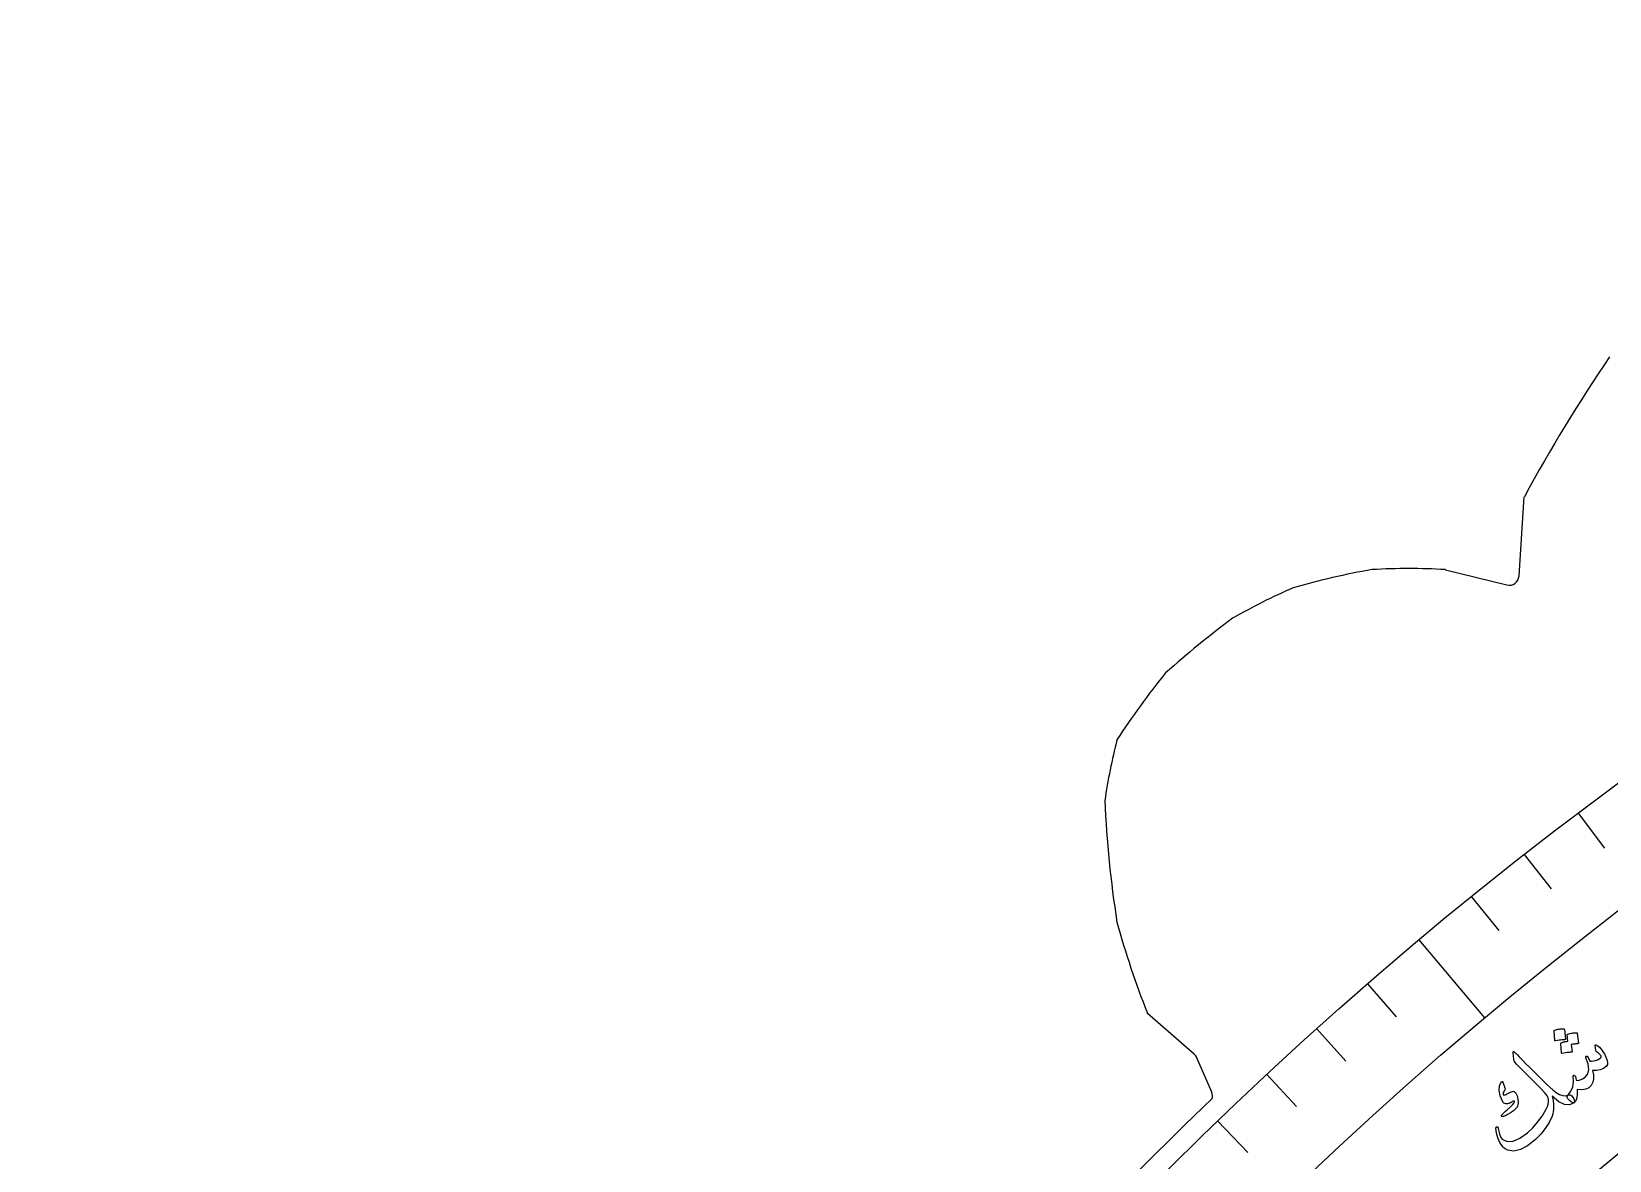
# Model space of a CAD drawing. Header units: millimetres. Extents: x -59 to 59, y -59 to 86.
# Drawn here: x -58.7 to -34.85, y 41.63 to 58.7 of the extents above; entities that cross this region are included whole.
import ezdxf

# ---------------------------------------------------------------- set-up
doc = ezdxf.new("R2010")
doc.units = ezdxf.units.MM
for name, color, linetype in [('CUT_INNER', 6, 'Continuous'), ('CUT_OUTER', 1, 'Continuous'), ('ENGRAVE', 7, 'Continuous'), ('ENGRAVE_FINE', 8, 'Continuous'), ('TEXT', 5, 'Continuous')]:
    doc.layers.add(name, color=color, linetype=linetype)

msp = doc.modelspace()

# ---------------------------------------------------------------- linework, layer by layer
at = {"layer": 'CUT_INNER'}
msp.add_arc((0.0002, -0.0002), 53.9849, 92.29856, 25.31274, dxfattribs=at)
at = {"layer": 'CUT_OUTER'}
for points in [[(-36.2188, 50.4659), (-36.1389, 51.6615), (-36.1385, 51.6651)], [(-37.3335, 50.5621), (-37.329, 50.5613), (-36.4048, 50.3304)], [(-41.1262, 43.2335), (-41.8327, 43.8521), (-41.8355, 43.8548)], [(-40.8636, 42.6578), (-41.0872, 43.1797)]]:
    msp.add_lwpolyline(points, dxfattribs=at)
for centre, radius, start, end in [((-13.5362, 39.3571), 25.7362, 145.91998, 151.42974), ((-36.7172, 40.3879), 10.3185, 99.58919, 106.39794), ((-37.8851, 40.8909), 9.6869, 86.73524, 93.26065), ((-36.3684, 50.4759), 0.15, 255.97097, 356.17941), ((-35.9774, 41.8313), 9.2106, 113.3653, 119.76132), ((-31.339, 37.5408), 15.3552, 126.85707, 131.73156), ((-32.5781, 41.6949), 11.5776, 140.8785, 147.06607), ((-33.1779, 45.6843), 9.404, 165.81183, 171.52191), ((-25.881, 47.8056), 16.6145, 182.53479, 188.9075), ((-29.1086, 48.8644), 13.6774, 195.39711, 201.48575), ((-41.225, 43.1206), 0.15, 23.19225, 48.79455), ((-0.0274, 0.0225), 58.9646, 133.821638, 145.848692), ((-40.9992, 42.5992), 0.1478, 346.73923, 23.35964)]:
    msp.add_arc(centre, radius, start, end, dxfattribs=at)
at = {"layer": 'ENGRAVE'}
msp.add_lwpolyline([(-37.7311, 44.9661), (-36.7382, 43.7829)], dxfattribs=at)
for radius in [58.6991, 57.1545, 54.2859]:
    msp.add_circle((0, 0), radius, dxfattribs=at)
at = {"layer": 'ENGRAVE_FINE'}
for points in [[(-35.326, 46.8792), (-34.9276, 46.3505)], [(-36.1388, 46.2555), (-35.7312, 45.7339)], [(-36.9405, 45.6178), (-36.5239, 45.1033)], [(-38.5101, 44.3008), (-38.0758, 43.8012)], [(-39.2774, 43.6219), (-38.8344, 43.13)], [(-40.0327, 42.9298), (-39.5812, 42.4457)], [(-40.7758, 42.2246), (-40.316, 41.7484)]]:
    msp.add_lwpolyline(points, dxfattribs=at)
at = {"layer": 'TEXT'}
for points in [[(-35.6887, 43.5853), (-35.6884, 43.5882), (-35.6869, 43.591), (-35.6843, 43.5937), (-35.6804, 43.5963), (-35.6639, 43.602), (-35.6473, 43.6069), (-35.6307, 43.611), (-35.6142, 43.6143), (-35.5975, 43.6167), (-35.5805, 43.6183), (-35.5633, 43.619), (-35.5458, 43.619), (-35.5407, 43.6179), (-35.5369, 43.616), (-35.5347, 43.6132), (-35.5338, 43.6096), (-35.5165, 43.4618), (-35.5174, 43.4582), (-35.5201, 43.4557), (-35.5248, 43.4542), (-35.5315, 43.4538), (-35.5372, 43.4534), (-35.5461, 43.4525), (-35.5581, 43.4513), (-35.5732, 43.4495), (-35.5917, 43.4472), (-35.6136, 43.4442), (-35.6389, 43.4405), (-35.6678, 43.436), (-35.6719, 43.4358), (-35.6748, 43.4367), (-35.6764, 43.4386), (-35.6766, 43.4416)], [(-35.4909, 43.5253), (-35.4906, 43.5282), (-35.4892, 43.531), (-35.4865, 43.5337), (-35.4827, 43.5363), (-35.4661, 43.5419), (-35.4496, 43.5467), (-35.4331, 43.5508), (-35.4165, 43.554), (-35.3999, 43.5563), (-35.383, 43.5579), (-35.3657, 43.5585), (-35.3483, 43.5584), (-35.3441, 43.5574), (-35.3409, 43.5553), (-35.3388, 43.5521), (-35.3376, 43.5479), (-35.3204, 43.4003), (-35.3211, 43.3976), (-35.3236, 43.3956), (-35.3279, 43.3942), (-35.3341, 43.3934), (-35.3382, 43.393), (-35.3447, 43.3922), (-35.3534, 43.3912), (-35.3645, 43.3899), (-35.3778, 43.3883), (-35.3933, 43.3861), (-35.411, 43.3836), (-35.4308, 43.3805), (-35.4173, 43.2722), (-35.4181, 43.2686), (-35.4209, 43.2661), (-35.4256, 43.2646), (-35.4323, 43.2642), (-35.438, 43.2638), (-35.4468, 43.263), (-35.4588, 43.2617), (-35.4739, 43.26), (-35.4922, 43.2577), (-35.5141, 43.2548), (-35.5394, 43.2511), (-35.5682, 43.2466), (-35.5717, 43.2469), (-35.5742, 43.2481), (-35.5755, 43.2502), (-35.5757, 43.2532), (-35.5881, 43.3968), (-35.5878, 43.3997), (-35.5864, 43.4025), (-35.5837, 43.4052), (-35.5799, 43.4078), (-35.5682, 43.4118), (-35.5564, 43.4156), (-35.5445, 43.419), (-35.5325, 43.4221), (-35.5203, 43.4248), (-35.5081, 43.4268), (-35.4958, 43.4283), (-35.4834, 43.4292)], [(-36.3065, 43.2553), (-36.3071, 43.2689), (-36.304, 43.2752), (-36.2972, 43.2741), (-36.2866, 43.2655), (-36.2779, 43.2569), (-36.2637, 43.2425), (-36.244, 43.2223), (-36.2188, 43.1964), (-36.188, 43.1648), (-36.1516, 43.1276), (-36.1095, 43.0848), (-36.0617, 43.0363), (-35.9114, 42.8855), (-35.7939, 42.7715), (-35.7093, 42.6943), (-35.6574, 42.6539), (-35.6047, 42.6266), (-35.5579, 42.6107), (-35.517, 42.6063), (-35.4819, 42.6133), (-35.4663, 42.6177), (-35.4511, 42.6175), (-35.4364, 42.6126), (-35.422, 42.6031), (-35.409, 42.5905), (-35.3984, 42.5766), (-35.39, 42.5613), (-35.384, 42.5445), (-35.3805, 42.5286), (-35.3799, 42.5158), (-35.382, 42.506), (-35.3869, 42.4992), (-35.4539, 42.4668), (-35.5315, 42.4726), (-35.6197, 42.5164), (-35.7185, 42.5984), (-35.7091, 42.5639), (-35.7022, 42.5265), (-35.6977, 42.4862), (-35.6956, 42.4431), (-35.6967, 42.4029), (-35.701, 42.3652), (-35.7086, 42.3302), (-35.7194, 42.2979), (-35.7657, 42.2015), (-35.8228, 42.1107), (-35.8908, 42.0257), (-35.9697, 41.9462), (-36.0885, 41.8506), (-36.1974, 41.7914), (-36.2965, 41.7688), (-36.3861, 41.7827), (-36.4087, 41.7934), (-36.4289, 41.8056), (-36.4467, 41.8194), (-36.462, 41.8348), (-36.5071, 41.8992), (-36.5397, 41.9673), (-36.5599, 42.0391), (-36.5676, 42.1147), (-36.5672, 42.1208), (-36.5656, 42.1262), (-36.5629, 42.131), (-36.5591, 42.1352), (-36.5552, 42.1376), (-36.551, 42.1384), (-36.5464, 42.1376), (-36.5415, 42.1351), (-36.538, 42.1312), (-36.5352, 42.1259), (-36.533, 42.1191), (-36.5316, 42.111), (-36.5208, 42.0521), (-36.5072, 42.0054), (-36.4908, 41.971), (-36.4717, 41.9488), (-36.3963, 41.9154), (-36.3077, 41.9207), (-36.2059, 41.9646), (-36.0907, 42.0468), (-36.0112, 42.1213), (-35.9375, 42.2055), (-35.8692, 42.2996), (-35.8066, 42.4036), (-35.7893, 42.4423), (-35.7781, 42.481), (-35.7728, 42.5198), (-35.7735, 42.5587), (-35.7762, 42.5711), (-35.7828, 42.5859), (-35.7933, 42.6031), (-35.8078, 42.6226), (-35.834, 42.6539), (-35.8803, 42.7039), (-35.9467, 42.7726), (-36.0332, 42.86), (-36.0786, 42.9055), (-36.1178, 42.9448), (-36.1509, 42.9779), (-36.1777, 43.0047), (-36.1985, 43.0254), (-36.2133, 43.0402), (-36.2222, 43.0491), (-36.2252, 43.052), (-36.2553, 43.0831), (-36.2773, 43.1107), (-36.2912, 43.1348), (-36.297, 43.1555)], [(-35.0686, 43.3687), (-35.0673, 43.3729), (-35.0635, 43.3749), (-35.0571, 43.3748), (-35.0482, 43.3725), (-35.0357, 43.3664), (-35.021, 43.3552), (-35.004, 43.339), (-34.9848, 43.3176), (-34.9639, 43.2926), (-34.9453, 43.2668), (-34.929, 43.2402), (-34.915, 43.2128), (-34.8924, 43.1557), (-34.8818, 43.1102), (-34.8831, 43.0762), (-34.8964, 43.0538), (-34.9435, 43.02), (-34.9946, 42.9979), (-35.0498, 42.9877), (-35.1091, 42.9892), (-35.0944, 42.9225), (-35.0926, 42.8625), (-35.1037, 42.8093), (-35.1277, 42.7628), (-35.1638, 42.7273), (-35.2113, 42.7047), (-35.2703, 42.6951), (-35.3408, 42.6983), (-35.3389, 42.6296), (-35.3461, 42.5734), (-35.3625, 42.5296), (-35.3881, 42.4982), (-35.3972, 42.4965), (-35.4117, 42.5021), (-35.4318, 42.515), (-35.4573, 42.535), (-35.4793, 42.5575), (-35.4909, 42.5779), (-35.4922, 42.5962), (-35.4832, 42.6123), (-35.4358, 42.6741), (-35.4061, 42.7423), (-35.3939, 42.8171), (-35.3992, 42.8983), (-35.3995, 42.9028), (-35.399, 42.9065), (-35.3977, 42.9096), (-35.3956, 42.9121), (-35.3923, 42.9142), (-35.3888, 42.9155), (-35.3851, 42.9159), (-35.3812, 42.9154), (-35.3744, 42.9095), (-35.3676, 42.8956), (-35.3608, 42.8736), (-35.3541, 42.8436), (-35.3266, 42.8389), (-35.2948, 42.8449), (-35.2588, 42.8616), (-35.2185, 42.8889), (-35.1799, 42.9371), (-35.1652, 43.0025), (-35.1744, 43.0854), (-35.2076, 43.1857), (-35.2094, 43.1908), (-35.2099, 43.195), (-35.2092, 43.1984), (-35.2072, 43.2009), (-35.2034, 43.2035), (-35.1995, 43.2051), (-35.1955, 43.2057), (-35.1915, 43.2052), (-35.1873, 43.2033), (-35.1838, 43.2009), (-35.1808, 43.1979), (-35.1786, 43.1945), (-35.1476, 43.1303), (-35.1218, 43.1292), (-35.0943, 43.1322), (-35.0651, 43.1392), (-35.0341, 43.1503), (-35.0062, 43.1638), (-34.9873, 43.1771), (-34.9776, 43.1901), (-34.977, 43.203), (-34.9841, 43.2161), (-34.9984, 43.2313), (-35.0199, 43.2486), (-35.0488, 43.268), (-35.0533, 43.2764), (-35.0581, 43.296), (-35.0632, 43.3268), (-35.0686, 43.3687)], [(-36.4825, 42.8212), (-36.4799, 42.8229), (-36.477, 42.8237), (-36.4739, 42.8236), (-36.4706, 42.8227), (-36.4685, 42.8211), (-36.4665, 42.8191), (-36.4647, 42.8167), (-36.4631, 42.8139), (-36.4331, 42.7246), (-36.4306, 42.7151), (-36.4296, 42.707), (-36.43, 42.7003), (-36.432, 42.6951), (-36.4441, 42.6771), (-36.4526, 42.6596), (-36.4575, 42.6428), (-36.4589, 42.6266), (-36.4567, 42.6206), (-36.4502, 42.6177), (-36.4393, 42.6181), (-36.424, 42.6217), (-36.4149, 42.6253), (-36.4056, 42.6293), (-36.3963, 42.6336), (-36.3868, 42.6383), (-36.3771, 42.6434), (-36.3672, 42.649), (-36.3571, 42.6551), (-36.3466, 42.6617), (-36.3032, 42.6758), (-36.2697, 42.6572), (-36.2462, 42.6062), (-36.2325, 42.5226), (-36.2323, 42.4945), (-36.2347, 42.4703), (-36.24, 42.45), (-36.248, 42.4335), (-36.2595, 42.4186), (-36.2778, 42.4009), (-36.303, 42.3803), (-36.335, 42.3569), (-36.3515, 42.3452), (-36.3678, 42.3347), (-36.3836, 42.3253), (-36.399, 42.3171), (-36.4139, 42.3097), (-36.4279, 42.3031), (-36.4412, 42.2971), (-36.4537, 42.2918), (-36.4626, 42.2899), (-36.4703, 42.29), (-36.4766, 42.2921), (-36.4815, 42.2961), (-36.485, 42.3017), (-36.4857, 42.3072), (-36.4836, 42.3127), (-36.4787, 42.3182), (-36.4622, 42.3344), (-36.4432, 42.3525), (-36.4217, 42.3725), (-36.3977, 42.3944), (-36.3529, 42.4351), (-36.3193, 42.4686), (-36.2971, 42.4948), (-36.286, 42.5138), (-36.2853, 42.5171), (-36.2858, 42.52), (-36.2878, 42.5225), (-36.291, 42.5248), (-36.2937, 42.5256), (-36.2971, 42.5255), (-36.3014, 42.5245), (-36.3065, 42.5224), (-36.3506, 42.5), (-36.3696, 42.4913), (-36.3875, 42.4857), (-36.4043, 42.4833), (-36.4199, 42.484), (-36.4354, 42.4873), (-36.4482, 42.4934), (-36.4583, 42.5024), (-36.4657, 42.5143), (-36.5033, 42.6049), (-36.5186, 42.6862), (-36.5117, 42.7583), (-36.4825, 42.8212)]]:
    msp.add_lwpolyline(points, close=True, dxfattribs=at)

doc.saveas('drawing.dxf')
